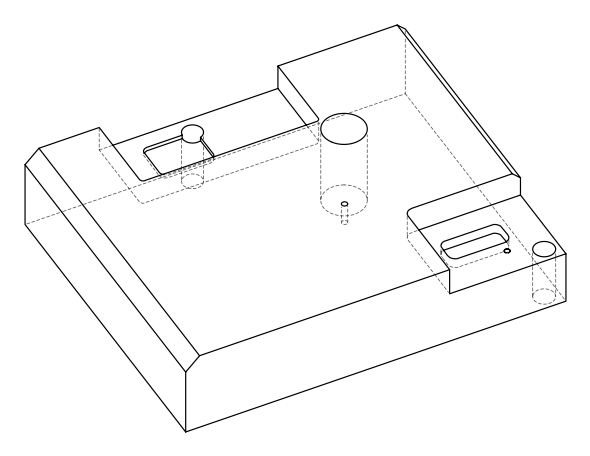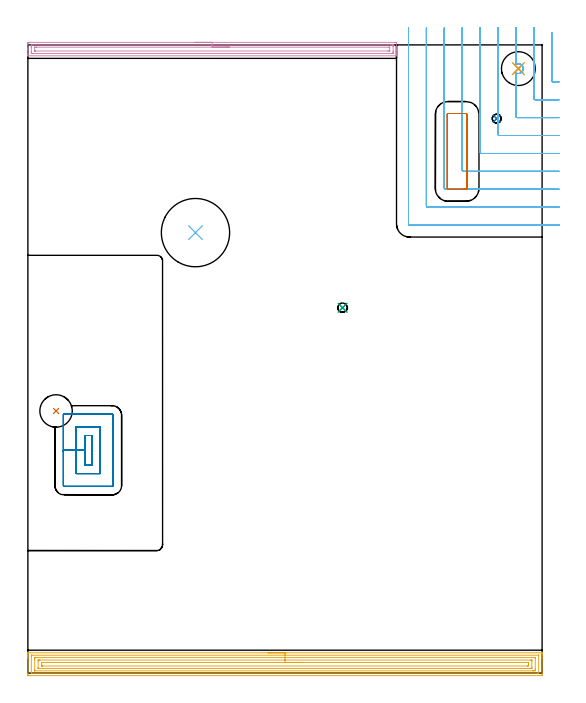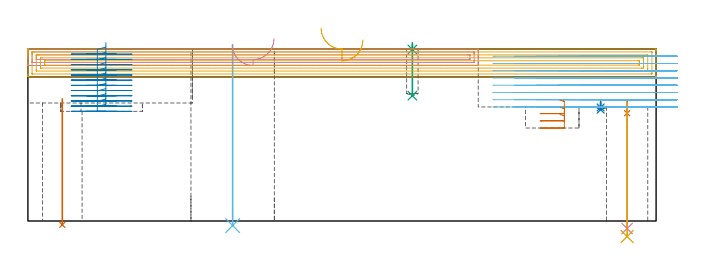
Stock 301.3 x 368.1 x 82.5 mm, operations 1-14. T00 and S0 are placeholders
(PLAN: 15 operations, 10 tool changes, 251.7 min)
(1 SPOT_DRILL | STEP1HOLE | NXT0321_9005460120000 | 0.05 min | 3318 mm3)
(2 SPOT_DRILL_1 | STEP1POCKET | NXT0321_9005460120000 | 0.03 min | 3004 mm3)
(3 SPOT_DRILL_2 | STEP1POCKET_1 | NXT0321_9005460120000 | 0.03 min | 0 mm3)
(4 DRILL_THROUGH_HOLE_INTO_CENTER | STEP1HOLE | NXT0301_087 | 0.25 min | 5588 mm3)
(5 DRILL_TO_ENLARGE_THROUGH_HOLE | STEP1HOLE | UGT0301_264 | 0.26 min | 16462 mm3)
(6 INDEXABLE_INSERT_DRILL_THROUGH_HOLE_FROM_SOLID | STEP1HOLE_1 | NXT0302_035 | 0.35 min | 103629 mm3)
(7 INDEXABLE_INSERT_DRILL_THROUGH_HOLE_FROM_SOLID_1 | STEP1HOLE_2 | NXT0302_009 | 0.25 min | 23360 mm3)
(8 DRILL_BLIND_HOLE_INTO_CENTER | STEP1POCKET | NXT0301_023 | 0.02 min | 20 mm3)
(9 DRILL_BLIND_HOLE_INTO_CENTER_1 | STEP1POCKET_1 | NXT0301_026 | 0.1 min | 510 mm3)
(10 AREA_MILL | FG_CHAMFER_SURFACE | UGT0205_001 | 5.4 min | 6896 mm3)
(11 AREA_MILL_1 | FG_CHAMFER_SURFACE_1 | UGT0205_001 | 12.33 min | 27053 mm3)
(12 MILL_CORNER_NOTCH_RECTANGULAR | CORNER_NOTCH_RECTANGULAR | UGT0201_132 | Follow Part, ap 3.5, ae 75% | 19.15 min | 254960 mm3)
(13 MILL_RECTANGULAR_POCKET | POCKET_RECTANGULAR_STRAIGHT | UGT0201_132 | Follow Part, ap 3.5, ae 75% | 0.98 min | 14598 mm3)
(14 MILL_RECTANGULAR_POCKET_1 | POCKET_RECTANGULAR_STRAIGHT_1 | NXT0201_013 | Follow Part, ap 2.5, ae 75% | 7.79 min | 57347 mm3)
(15 MILL_SLOT | SLOT_PARTIAL_RECTANGULAR | NXT0201_008 | Follow Part, ap 1.5, ae 75% | 204.69 min | 296427 mm3)
(TOOL NXT0321_9005460120000 | NC Spot Drill, 142deg, 12mm, Carbide, Uncoated | D12 PA142 FL30 Z2)
(TOOL NXT0301_087 | Carbide Drill 11.6mm [860.1-1160-058A1-MM 2214] | D11.6 PA140 FL72 Z2)
(TOOL UGT0301_264 | Twist Drill 19.8 mm | D19.8 PA118 FL140 Z2)
(TOOL NXT0302_035 | Index. Insert Drill 40mm [880-D4000L40-05] | D40 PA176 FL200 Z2)
(TOOL NXT0302_009 | Index. Insert Drill 19mm [880-D1900L25-05] | D19 PA176 FL95 Z2)
(TOOL NXT0301_023 | Carbide Drill 5.2mm [860.1-0520-016A1-MM 2214] | D5.2 PA140 FL28 Z2)
(TOOL NXT0301_026 | Carbide Drill 5.5mm [860.1-0550-017A1-MM 2214] | D5.5 PA140 FL28 Z2)
(TOOL UGT0205_001 | Chamfer Mill 20 x 3 x 45 deg. | D20 FL50 Z2)
(TOOL UGT0201_132 | Carbide End Mill 14.0 | D14 FL30 Z4)
(TOOL NXT0201_013 | ENDMILL 10mm | D10 FL30 Z4)
(TOOL NXT0201_008 | ENDMILL 6mm [2P460-0600-NA 1630] | D6 FL26 Z6)
(OP 1 SPOT_DRILL)
G17 G21 G94 G90
T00 M6
G54
G17 G0 G90 X287.4 Y354.2 S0 M3
G43 Z92.5 H0
G94 G81 G98 Z51.7 F250. R57.7
G80
M5
M2
(OP 2 SPOT_DRILL_1)
G17 G21 G94 G90
T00 M6
G54
G17 G0 G90 X274.7 Y324.9 S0 M3
G43 Z92.5 H0
G94 G81 G98 Z54.476 F250. R57.7
G80
M5
M2
(OP 3 SPOT_DRILL_2)
G17 G21 G94 G90
T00 M6
G54
G17 G0 G90 X184.4 Y214.1 S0 M3
G43 Z92.5 H0
G94 G81 G98 Z82.263 F250. R85.5
G80
M5
M2
(OP 4 DRILL_THROUGH_HOLE_INTO_CENTER)
G17 G21 G94 G90
T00 M6
G54
G17 G0 G90 X287.4 Y354.2 S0 M3
G43 Z92.5 H1
G94 G73 G98 Z-3.611 F250. Q9.719 R56.7
G80
M5
M2
(OP 5 DRILL_TO_ENLARGE_THROUGH_HOLE)
G17 G21 G94 G90
T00 M6
G54
G17 G0 G90 X287.4 Y354.2 S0 M3
G43 Z92.5 H0
G94 G73 G98 Z-7.449 F250. Q15.537 R56.7
G80
M5
M2
(OP 6 INDEXABLE_INSERT_DRILL_THROUGH_HOLE_FROM_SOLID)
G17 G21 G94 G90
T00 M6
G54
G17 G0 G90 X98.2 Y258.1 S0 M3
G43 Z92.5 H1
G94 G81 G98 Z-2.198 F250. R84.5
G80
M5
M2
(OP 7 INDEXABLE_INSERT_DRILL_THROUGH_HOLE_FROM_SOLID_1)
G17 G21 G94 G90
T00 M6
G54
G17 G0 G90 X16.5 Y153.6 S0 M3
G43 Z92.5 H1
G94 G81 G98 Z-1.832 F250. R58.6
G80
M5
M2
(OP 8 DRILL_BLIND_HOLE_INTO_CENTER)
G17 G21 G94 G90
T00 M6
G54
G17 G0 G90 X274.7 Y324.9 S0 M3
G43 Z92.5 H1
G94 G81 G98 Z53.4 F250. R56.7
G80
M5
M2
(OP 9 DRILL_BLIND_HOLE_INTO_CENTER_1)
G17 G21 G94 G90
T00 M6
G54
G17 G0 G90 X184.4 Y214.1 S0 M3
G43 Z92.5 H1
G94 G81 G98 Z60.1 F250. R84.5
G80
M5
M2
(OP 10 AREA_MILL)
G17 G21 G94 G90
T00 M6
G54
G17 G0 G90 X98. Y369.6 S1061 M3
G43 Z92.5 H0
Z84.6
G94 G1 X98.038 Z83.728 F250.
X98.152 Z82.864
X98.341 Z82.012
X98.603 Z81.18
X98.937 Z80.374
X99.34 Z79.6
X99.808 Z78.864
X100.34 Z78.172
X100.929 Z77.529
X101.572 Z76.94
X102.264 Z76.408
X103. Z75.94
X103.774 Z75.537
X104.58 Z75.203
X105.412 Z74.941
X106.264 Z74.752
X107.128 Z74.638
X108. Z74.6
X214.974
X215.41 Y369.599 Z74.601
X215.841 Y369.595 Z74.603
X215.99 Y369.591 Z74.606
X216. Y369.17 Z75.027
Y365.65 Z78.544
Y365.055 Z79.142
Y364.77 Z79.427
Y363.01 Z81.185
Y362.44 Z81.759
Y362.13 Z82.069
X215.999 Y361.978 Z82.221
X215.99 Y361.706 Z82.493
X215.855 Y361.7 Z82.5
X0.145
X0.01 Y361.706 Z82.493
X0. Y361.979 Z82.22
Y362.44 Z81.759
Y363.01 Z81.185
Y365.055 Z79.142
Y365.647 Z78.547
Y366.233 Z77.963
Y368.873 Z75.324
X0.003 Y369.17 Z75.027
X0.01 Y369.591 Z74.606
X0.159 Y369.595 Z74.603
X0.59 Y369.6 Z74.6
X108.
Y368.186 Z76.014
X212.841
X213.627 Y368.185 Z76.015
X213.734 Y368.184 Z76.016
X213.973 Y368.179 Z76.021
X213.99 Y368.102 Z76.098
X213.996 Y367.925 Z76.275
X213.999 Y367.41 Z76.79
X214. Y367.042 Z77.158
Y364.402 Z79.798
X213.999 Y363.89 Z80.31
X213.998 Y363.524 Z80.676
X213.99 Y363.154 Z81.046
X213.986 Y363.12 Z81.08
X213.97 Y363.119 Z81.081
X213.922 Y363.116 Z81.084
X213.823 Y363.115 Z81.085
X213.627 Y363.114 Z81.086
X3.159
X2.373 Y363.115 Z81.085
X2.266 Y363.116 Z81.084
X2.027 Y363.121 Z81.079
X2.01 Y363.199 Z81.001
X2.004 Y363.375 Z80.825
X2.001 Y363.89 Z80.31
X2. Y364.258 Z79.942
Y366.898 Z77.302
Y367.41 Z76.79
X2.002 Y367.776 Z76.424
X2.01 Y368.146 Z76.054
X2.014 Y368.18 Z76.02
X2.03 Y368.182 Z76.019
X2.078 Y368.184 Z76.016
X2.176 Y368.185 Z76.015
X2.373 Y368.186 Z76.014
X108.
Y366.772 Z77.428
X211.6 Y366.771 Z77.429
X211.844 Y366.77 Z77.43
X211.925 Y366.768 Z77.432
X211.982 Y366.765 Z77.435
X211.99 Y366.683 Z77.517
X211.996 Y366.53 Z77.67
X211.999 Y366.377 Z77.823
Y364.77 Z79.43
X211.998 Y364.618 Z79.582
X211.993 Y364.566 Z79.634
X211.988 Y364.535 Z79.665
X211.966 Y364.534 Z79.666
X211.844 Y364.532 Z79.668
X211.197 Y364.529 Z79.671
X210.953
X4.4
X4.156 Y364.531 Z79.669
X4.075 Y364.532 Z79.668
X4.018 Y364.535 Z79.665
X4.01 Y364.617 Z79.583
X4.004 Y364.77 Z79.43
X4.001 Y364.923 Z79.277
Y366.53 Z77.67
X4.002 Y366.682 Z77.518
X4.007 Y366.734 Z77.466
X4.012 Y366.765 Z77.435
X4.034 Y366.766 Z77.434
X4.156 Y366.769 Z77.431
X4.803 Y366.771 Z77.429
X5.047 Y366.772 Z77.428
X108.
X108.872 Z77.467
X109.736 Z77.58
X110.588 Z77.769
X111.42 Z78.032
X112.226 Z78.365
X113. Z78.768
X113.736 Z79.237
X114.428 Z79.768
X115.071 Z80.357
X115.66 Z81.001
X116.192 Z81.693
X116.66 Z82.428
X117.063 Z83.202
X117.397 Z84.008
X117.659 Z84.84
X117.848 Z85.692
X117.962 Z86.557
X118. Z87.428
G0 Z92.5
M5
M2
(OP 11 AREA_MILL_1)
G17 G21 G94 G90
T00 M6
G54
G17 G0 G90 X140.65 Y11.9 S1061 M3
G43 Z92.5 H0
G94 G1 X140.688 Z91.628 F250.
X140.802 Z90.763
X140.991 Z89.912
X141.253 Z89.08
X141.587 Z88.274
X141.99 Z87.5
X142.458 Z86.764
X142.99 Z86.072
X143.579 Z85.429
X144.222 Z84.839
X144.914 Z84.308
X145.65 Z83.84
X146.424 Z83.437
X147.23 Z83.103
X148.062 Z82.841
X148.914 Z82.652
X149.778 Z82.538
X150.65 Z82.5
X301.132
X301.29 Y11.897 Z82.488
X301.293 Y11.878 Z82.469
X301.3 Y11.522 Z82.121
Y11.176 Z81.775
Y10.511 Z81.106
Y9.294 Z79.891
Y8.741 Z79.335
Y-0.996 Z69.601
X301.298 Y-1.275 Z69.322
X301.29 Y-1.492 Z69.106
X301.072 Y-1.499 Z69.099
X0.614 Y-1.5 Z69.1
X0.111 Y-1.495 Z69.103
X0.009 Y-1.492 Z69.106
X0.004 Y-0.996 Z69.601
X0. Y-0.388 Z70.21
Y8.741 Z79.335
Y9.294 Z79.891
Y9.626 Z80.222
Y10.179 Z80.775
Y10.511 Z81.106
Y11.176 Z81.775
Y11.522 Z82.122
X0.007 Y11.878 Z82.469
X0.01 Y11.897 Z82.488
X0.168 Y11.9 Z82.5
X150.65
Y10.486 Z81.086
X299.122 Y10.485 Z81.085
X299.22 Y10.484 Z81.084
X299.268 Y10.482 Z81.082
X299.286 Y10.479 Z81.079
X299.29 Y10.468 Z81.068
X299.295 Y10.358 Z80.958
X299.3 Y10.115 Z80.715
X299.299 Y0.378 Z70.978
X299.293 Y-0.019 Z70.581
X299.29 Y-0.069 Z70.531
X299.275 Y-0.079 Z70.521
X299.225 Y-0.082 Z70.518
X299.117 Y-0.084 Z70.516
X298.9 Y-0.086 Z70.514
X2.178 Y-0.085 Z70.515
X2.08 Y-0.084 Z70.516
X2.032 Y-0.082 Z70.518
X2.014 Y-0.079 Z70.521
X2.01 Y-0.068 Z70.532
X2.004 Y0.042 Z70.642
X2. Y0.285 Z70.885
X2.001 Y10.022 Z80.622
X2.007 Y10.419 Z81.019
X2.01 Y10.469 Z81.069
X2.025 Y10.479 Z81.079
X2.075 Y10.482 Z81.082
X2.183 Y10.484 Z81.084
X2.4 Y10.486 Z81.086
X150.65
Y9.071 Z79.671
X297.225
X297.265 Y9.07 Z79.67
X297.286 Y9.067 Z79.667
X297.29 Y9.065 Z79.665
X297.293 Y9.048 Z79.648
X297.298 Y8.925 Z79.525
X297.3 Y8.741 Z79.341
Y8.556 Z79.156
Y2.36 Z72.96
X297.295 Y1.659 Z72.259
X297.291 Y1.483 Z72.083
X297.271 Y1.335 Z71.935
X297.114 Y1.334 Z71.934
X296.553 Y1.33 Z71.93
X296.221 Y1.329 Z71.929
X295.661
X4.075
X4.035 Y1.33 Z71.93
X4.014 Y1.333 Z71.933
X4.01 Y1.335 Z71.935
X4.007 Y1.352 Z71.952
X4.002 Y1.475 Z72.075
X4. Y1.659 Z72.259
Y1.844 Z72.444
Y8.04 Z78.64
X4.005 Y8.741 Z79.341
X4.009 Y8.917 Z79.517
X4.029 Y9.064 Z79.664
X4.186 Y9.066 Z79.666
X4.747 Y9.07 Z79.67
X5.079 Y9.071 Z79.671
X5.639
X150.65
Y7.657 Z78.257
X294.635
X295.192 Y7.655 Z78.255
X295.251 Y7.653 Z78.253
X295.286 Y7.651 Z78.251
X295.29 Y7.61 Z78.21
X295.296 Y7.406 Z78.006
X295.3 Y6.998 Z77.598
Y3.457 Z74.057
Y3.43 Z74.03
X295.295 Y3.001 Z73.601
X295.29 Y2.787 Z73.387
X295.279 Y2.749 Z73.349
X295.226 Y2.747 Z73.347
X295.126 Y2.744 Z73.344
X294.434 Y2.743 Z73.343
X294.234
X6.665
X6.108 Y2.745 Z73.345
X6.049 Y2.747 Z73.347
X6.014 Y2.749 Z73.349
X6.01 Y2.79 Z73.39
X6.004 Y2.994 Z73.594
X6. Y3.402 Z74.002
Y6.97 Z77.57
X6.005 Y7.399 Z77.999
X6.01 Y7.613 Z78.213
X6.021 Y7.651 Z78.251
X6.074 Y7.653 Z78.253
X6.174 Y7.656 Z78.256
X6.866 Y7.657 Z78.257
X7.066
X150.65
Y6.243 Z76.843
X292.648 Y6.242 Z76.842
X292.807 Y6.241 Z76.841
X293.126 Y6.236 Z76.836
X293.29 Y6.228 Z76.828
X293.294 Y6.177 Z76.777
X293.296 Y6.085 Z76.685
X293.3 Y5.44 Z76.04
X293.299 Y5.2 Z75.8
X293.297 Y4.557 Z75.157
X293.29 Y4.315 Z74.915
X293.276 Y4.164 Z74.764
X292.967 Y4.159 Z74.759
X292.807 Y4.158 Z74.758
X8.652
X8.492 Y4.159 Z74.759
X8.174 Y4.164 Z74.764
X8.009 Y4.172 Z74.772
X8.006 Y4.223 Z74.823
X8.004 Y4.315 Z74.915
X8. Y4.961 Z75.561
X8.001 Y5.2 Z75.8
X8.003 Y5.843 Z76.443
X8.01 Y6.085 Z76.685
X8.024 Y6.236 Z76.836
X8.333 Y6.241 Z76.841
X8.493 Y6.242 Z76.842
X150.65 Y6.243 Z76.843
X151.522 Z76.881
X152.386 Z76.995
X153.238 Z77.184
X154.07 Z77.446
X154.876 Z77.78
X155.65 Z78.183
X156.386 Z78.652
X157.078 Z79.183
X157.721 Z79.772
X158.31 Z80.415
X158.842 Z81.107
X159.31 Z81.843
X159.713 Z82.617
X160.047 Z83.423
X160.309 Z84.255
X160.498 Z85.107
X160.612 Z85.971
X160.65 Z86.843
G0 Z92.5
M5
M2
(OP 12 MILL_CORNER_NOTCH_RECTANGULAR)
G17 G21 G94 G90
T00 M6
G54
G17 G0 G90 X307. Y375.163 S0 M3
G43 Z92.5 H0
Z79.025
G94 G1 Y372.163 F250.
Y347.194 F500.
G3 X307.694 Y346.5 R0.7
G1 X308.3
X311.3 F250.
G0 Z92.5
X296.5 Y378.1
Z79.025
G1 Y375.1
Y336.694 F500.
G3 X297.194 Y336. R0.7
G1 X308.3
X311.3 F250.
G0 Z92.5
X286. Y378.1
Z79.025
G1 Y375.1
Y356.732 F500.
G2 X287.614 Y357.087 R2.884
X287.829 Y357.063 R2.884
X290.263 Y353.774 R2.903
X289.322 Y352.04 R2.913
X286.97 Y351.337 R2.881
X286. Y351.666 R2.967
G1 Y336.694
Y326.195
G3 X286.695 Y325.5 R0.7
G1 X308.3
X311.3 F250.
G0 Z92.5
X275.5 Y378.1
Z79.025
G1 Y375.1
Y315.695 F500.
G3 X276.195 Y315. R0.7
G1 X308.3
X311.3 F250.
G0 Z92.5
X265. Y378.1
Z79.025
G1 Y375.1
Y305.195 F500.
G3 X265.695 Y304.5 R0.7
G1 X308.3
X311.3 F250.
G0 Z92.5
X254.5 Y378.1
Z79.025
G1 Y375.1
Y294.696 F500.
G3 X255.196 Y294. R0.7
G1 X308.3
X311.3 F250.
G0 Z92.5
X244. Y378.1
Z79.025
G1 Y375.1
Y284.196 F500.
G3 X244.696 Y283.5 R0.7
G1 X308.3
X311.3 F250.
G0 Z92.5
X233.5 Y378.1
Z79.025
G1 Y375.1
Y273.696 F500.
G3 X234.196 Y273. R0.7
G1 X308.3
X311.3 F250.
G0 Z92.5
X223. Y378.1
Z79.025
G1 Y375.1
Y263.196 F500.
G3 X223.696 Y262.5 R0.7
G1 X308.3
X311.3 F250.
G0 Z92.5
X307. Y375.163
Z75.55
G1 Y372.163
Y347.194 F500.
G3 X307.694 Y346.5 R0.7
G1 X308.3
X311.3 F250.
G0 Z92.5
X296.5 Y378.1
Z75.55
G1 Y375.1
Y336.694 F500.
G3 X297.194 Y336. R0.7
G1 X308.3
X311.3 F250.
G0 Z92.5
X286. Y378.1
Z75.55
G1 Y375.1
Y356.732 F500.
G2 X287.613 Y357.087 R2.884
X287.829 Y357.063 R2.884
X289.573 Y356.108 R2.913
X290.263 Y353.774 R2.903
X289.322 Y352.04 R2.913
X286.97 Y351.337 R2.881
X286. Y351.666 R2.967
G1 Y336.694
Y326.195
G3 X286.695 Y325.5 R0.7
G1 X308.3
X311.3 F250.
G0 Z92.5
X275.5 Y378.1
Z75.55
G1 Y375.1
Y315.695 F500.
G3 X276.195 Y315. R0.7
G1 X308.3
X311.3 F250.
G0 Z92.5
X265. Y378.1
Z75.55
G1 Y375.1
Y305.195 F500.
G3 X265.695 Y304.5 R0.7
G1 X308.3
X311.3 F250.
G0 Z92.5
X254.5 Y378.1
Z75.55
G1 Y375.1
Y294.696 F500.
G3 X255.196 Y294. R0.7
G1 X308.3
X311.3 F250.
G0 Z92.5
X244. Y378.1
Z75.55
G1 Y375.1
Y284.196 F500.
G3 X244.696 Y283.5 R0.7
G1 X308.3
X311.3 F250.
G0 Z92.5
X233.5 Y378.1
Z75.55
G1 Y375.1
Y273.696 F500.
G3 X234.196 Y273. R0.7
G1 X308.3
X311.3 F250.
G0 Z92.5
X223. Y378.1
Z75.55
G1 Y375.1
Y263.196 F500.
G3 X223.696 Y262.5 R0.7
G1 X308.3
X311.3 F250.
G0 Z92.5
X307. Y375.163
Z72.075
G1 Y372.163
Y347.194 F500.
G3 X307.694 Y346.5 R0.7
G1 X308.3
X311.3 F250.
G0 Z92.5
X296.5 Y378.1
Z72.075
G1 Y375.1
Y336.694 F500.
G3 X297.194 Y336. R0.7
G1 X308.3
X311.3 F250.
G0 Z92.5
X286. Y378.1
Z72.075
G1 Y375.1
Y356.732 F500.
G2 X287.829 Y357.063 R2.884
X289.525 Y356.161 R2.913
X290.263 Y353.774 R2.903
X289.322 Y352.04 R2.913
X286.97 Y351.337 R2.881
X286. Y351.666 R2.948
G1 Y336.694
Y326.195
G3 X286.695 Y325.5 R0.7
G1 X308.3
X311.3 F250.
G0 Z92.5
X275.5 Y378.1
Z72.075
G1 Y375.1
Y315.695 F500.
G3 X276.195 Y315. R0.7
G1 X308.3
X311.3 F250.
G0 Z92.5
X265. Y378.1
Z72.075
G1 Y375.1
Y305.195 F500.
G3 X265.695 Y304.5 R0.7
G1 X308.3
X311.3 F250.
G0 Z92.5
X254.5 Y378.1
Z72.075
G1 Y375.1
Y294.696 F500.
G3 X255.196 Y294. R0.7
G1 X308.3
X311.3 F250.
G0 Z92.5
X244. Y378.1
Z72.075
G1 Y375.1
Y284.196 F500.
G3 X244.696 Y283.5 R0.7
G1 X308.3
X311.3 F250.
G0 Z92.5
X233.5 Y378.1
Z72.075
G1 Y375.1
Y273.696 F500.
G3 X234.196 Y273. R0.7
G1 X308.3
X311.3 F250.
G0 Z92.5
X223. Y378.1
Z72.075
G1 Y375.1
Y263.196 F500.
G3 X223.696 Y262.5 R0.7
G1 X308.3
X311.3 F250.
G0 Z92.5
X307. Y375.163
Z68.6
G1 Y372.163
Y347.194 F500.
G3 X307.694 Y346.5 R0.7
G1 X308.3
X311.3 F250.
G0 Z92.5
X296.5 Y378.1
Z68.6
G1 Y375.1
Y336.694 F500.
G3 X297.194 Y336. R0.7
G1 X308.3
X311.3 F250.
G0 Z92.5
X286. Y378.1
Z68.6
G1 Y375.1
Y356.732 F500.
G2 X287.616 Y357.087 R2.884
X287.829 Y357.063 R2.884
X290.263 Y353.774 R2.903
X289.322 Y352.04 R2.913
X286.97 Y351.337 R2.881
X286. Y351.666 R2.959
G1 Y336.694
Y326.195
G3 X286.695 Y325.5 R0.7
G1 X308.3
X311.3 F250.
G0 Z92.5
X275.5 Y378.1
Z68.6
G1 Y375.1
Y315.695 F500.
G3 X276.195 Y315. R0.7
G1 X308.3
X311.3 F250.
G0 Z92.5
X265. Y378.1
Z68.6
G1 Y375.1
Y305.195 F500.
G3 X265.695 Y304.5 R0.7
G1 X308.3
X311.3 F250.
G0 Z92.5
X254.5 Y378.1
Z68.6
G1 Y375.1
Y294.696 F500.
G3 X255.196 Y294. R0.7
G1 X308.3
X311.3 F250.
G0 Z92.5
X244. Y378.1
Z68.6
G1 Y375.1
Y284.196 F500.
G3 X244.696 Y283.5 R0.7
G1 X308.3
X311.3 F250.
G0 Z92.5
X233.5 Y378.1
Z68.6
G1 Y375.1
Y273.696 F500.
G3 X234.196 Y273. R0.7
G1 X308.3
X311.3 F250.
G0 Z92.5
X223. Y378.1
Z68.6
G1 Y375.1
Y263.196 F500.
G3 X223.696 Y262.5 R0.7
G1 X308.3
X311.3 F250.
G0 Z92.5
X307. Y375.163
Z65.125
G1 Y372.163
Y347.194 F500.
G3 X307.694 Y346.5 R0.7
G1 X308.3
X311.3 F250.
G0 Z92.5
X296.5 Y378.1
Z65.125
G1 Y375.1
Y336.694 F500.
G3 X297.194 Y336. R0.7
G1 X308.3
X311.3 F250.
G0 Z92.5
X286. Y378.1
Z65.125
G1 Y375.1
Y356.732 F500.
G2 X287.616 Y357.087 R2.884
X287.829 Y357.063 R2.884
X288.776 Y356.744 R2.903
X289.431 Y356.252 R2.85
X289.99 Y355.488 R2.872
X290.263 Y353.774 R2.903
X289.322 Y352.04 R2.913
X286.97 Y351.337 R2.881
X286. Y351.666 R2.959
G1 Y336.694
Y326.195
G3 X286.695 Y325.5 R0.7
G1 X308.3
X311.3 F250.
G0 Z92.5
X275.5 Y378.1
Z65.125
G1 Y375.1
Y315.695 F500.
G3 X276.195 Y315. R0.7
G1 X308.3
X311.3 F250.
G0 Z92.5
X265. Y378.1
Z65.125
G1 Y375.1
Y305.195 F500.
G3 X265.695 Y304.5 R0.7
G1 X308.3
X311.3 F250.
G0 Z92.5
X254.5 Y378.1
Z65.125
G1 Y375.1
Y294.696 F500.
G3 X255.196 Y294. R0.7
G1 X308.3
X311.3 F250.
G0 Z92.5
X244. Y378.1
Z65.125
G1 Y375.1
Y284.196 F500.
G3 X244.696 Y283.5 R0.7
G1 X308.3
X311.3 F250.
G0 Z92.5
X233.5 Y378.1
Z65.125
G1 Y375.1
Y273.696 F500.
G3 X234.196 Y273. R0.7
G1 X308.3
X311.3 F250.
G0 Z92.5
X223. Y378.1
Z65.125
G1 Y375.1
Y263.196 F500.
G3 X223.696 Y262.5 R0.7
G1 X308.3
X311.3 F250.
G0 Z92.5
X307. Y375.163
Z61.65
G1 Y372.163
Y347.194 F500.
G3 X307.694 Y346.5 R0.7
G1 X308.3
X311.3 F250.
G0 Z92.5
X296.5 Y378.1
Z61.65
G1 Y375.1
Y336.694 F500.
G3 X297.194 Y336. R0.7
G1 X308.3
X311.3 F250.
G0 Z92.5
X286. Y378.1
Z61.65
G1 Y375.1
Y356.732 F500.
G2 X287.829 Y357.063 R2.884
X288.885 Y356.682 R2.91
X289.431 Y356.252 R2.85
X290.288 Y353.991 R2.872
X290.263 Y353.774 R2.883
X289.322 Y352.04 R2.913
X286.97 Y351.337 R2.881
X286. Y351.666 R2.948
G1 Y336.694
Y326.195
G3 X286.695 Y325.5 R0.7
G1 X308.3
X311.3 F250.
G0 Z92.5
X275.5 Y378.1
Z61.65
G1 Y375.1
Y315.695 F500.
G3 X276.195 Y315. R0.7
G1 X308.3
X311.3 F250.
G0 Z92.5
X265. Y378.1
Z61.65
G1 Y375.1
Y305.195 F500.
G3 X265.695 Y304.5 R0.7
G1 X308.3
X311.3 F250.
G0 Z92.5
X254.5 Y378.1
Z61.65
G1 Y375.1
Y294.696 F500.
G3 X255.196 Y294. R0.7
G1 X308.3
X311.3 F250.
G0 Z92.5
X244. Y378.1
Z61.65
G1 Y375.1
Y284.196 F500.
G3 X244.696 Y283.5 R0.7
G1 X308.3
X311.3 F250.
G0 Z92.5
X233.5 Y378.1
Z61.65
G1 Y375.1
Y273.696 F500.
G3 X234.196 Y273. R0.7
G1 X308.3
X311.3 F250.
G0 Z92.5
X223. Y378.1
Z61.65
G1 Y375.1
Y263.196 F500.
G3 X223.696 Y262.5 R0.7
G1 X308.3
X311.3 F250.
G0 Z92.5
X307. Y375.163
Z58.175
G1 Y372.163
Y347.194 F500.
G3 X307.694 Y346.5 R0.7
G1 X308.3
X311.3 F250.
G0 Z92.5
X296.5 Y378.1
Z58.175
G1 Y375.1
Y336.694 F500.
G3 X297.194 Y336. R0.7
G1 X308.3
X311.3 F250.
G0 Z92.5
X286. Y378.1
Z58.175
G1 Y375.1
Y356.731 F500.
G2 X287.825 Y357.064 R2.901
G1 X287.995 Y357.033
G2 X289.539 Y356.146 R2.91
X290.263 Y353.774 R2.902
X289.56 Y352.279 R2.913
X289.324 Y352.042 R2.908
X287.186 Y351.313 R2.88
X286.97 Y351.337 R2.881
X286. Y351.666 R2.952
G1 Y336.694
Y326.195
G3 X286.695 Y325.5 R0.7
G1 X308.3
X311.3 F250.
G0 Z92.5
X275.5 Y378.1
Z58.175
G1 Y375.1
Y315.695 F500.
G3 X276.195 Y315. R0.7
G1 X308.3
X311.3 F250.
G0 Z92.5
X265. Y378.1
Z58.175
G1 Y375.1
Y305.195 F500.
G3 X265.695 Y304.5 R0.7
G1 X308.3
X311.3 F250.
G0 Z92.5
X254.5 Y378.1
Z58.175
G1 Y375.1
Y294.696 F500.
G3 X255.196 Y294. R0.7
G1 X308.3
X311.3 F250.
G0 Z92.5
X244. Y378.1
Z58.175
G1 Y375.1
Y284.196 F500.
G3 X244.696 Y283.5 R0.7
G1 X308.3
X311.3 F250.
G0 Z92.5
X233.5 Y378.1
Z58.175
G1 Y375.1
Y273.696 F500.
G3 X234.196 Y273. R0.7
G1 X308.3
X311.3 F250.
G0 Z92.5
X223. Y378.1
Z58.175
G1 Y375.1
Y263.196 F500.
G3 X223.696 Y262.5 R0.7
G1 X308.3
X311.3 F250.
G0 Z92.5
X307. Y375.163
Z54.7
G1 Y372.163
Y347.194 F500.
G3 X307.694 Y346.5 R0.7
G1 X308.3
X311.3 F250.
G0 Z92.5
X296.5 Y378.1
Z54.7
G1 Y375.1
Y336.694 F500.
G3 X297.194 Y336. R0.7
G1 X308.3
X311.3 F250.
G0 Z92.5
X286. Y378.1
Z54.7
G1 Y375.1
Y356.731 F500.
G2 X287.825 Y357.064 R2.901
X289.322 Y356.361 R2.902
X290.263 Y353.774 R2.903
X289.56 Y352.279 R2.913
X289.324 Y352.042 R2.908
X287.186 Y351.313 R2.88
X286.97 Y351.337 R2.881
X286. Y351.666 R2.971
G1 Y336.694
Y326.195
G3 X286.695 Y325.5 R0.7
G1 X308.3
X311.3 F250.
G0 Z92.5
X275.5 Y378.1
Z54.7
G1 Y375.1
Y315.695 F500.
G3 X276.195 Y315. R0.7
G1 X308.3
X311.3 F250.
G0 Z92.5
X265. Y378.1
Z54.7
G1 Y375.1
Y305.195 F500.
G3 X265.695 Y304.5 R0.7
G1 X308.3
X311.3 F250.
G0 Z92.5
X254.5 Y378.1
Z54.7
G1 Y375.1
Y294.696 F500.
G3 X255.196 Y294. R0.7
G1 X308.3
X311.3 F250.
G0 Z92.5
X244. Y378.1
Z54.7
G1 Y375.1
Y284.196 F500.
G3 X244.696 Y283.5 R0.7
G1 X308.3
X311.3 F250.
G0 Z92.5
X233.5 Y378.1
Z54.7
G1 Y375.1
Y273.696 F500.
G3 X234.196 Y273. R0.7
G1 X308.3
X311.3 F250.
G0 Z92.5
X223. Y378.1
Z54.7
G1 Y375.1
Y263.196 F500.
G3 X223.696 Y262.5 R0.7
G1 X308.3
X311.3 F250.
G0 Z92.5
M5
M2
(OP 13 MILL_RECTANGULAR_POCKET)
G17 G21 G94 G90
T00 M6
G54
G17 G0 G90 X255.192 Y283.5 S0 M3
G43 Z92.5 H0
Z57.936
G94 G1 X256.7 Z57.532 F250.
X256.778 Z57.511
X256.967 Y283.557 Z57.458
X257.128 Y283.672 Z57.405
X257.243 Y283.833 Z57.352
X257.3 Y284.022 Z57.299
Y284.1 Z57.279
Y305.7 Z51.491
Y327.3 F500.
G3 X256.7 Y327.9 R0.6
G1 X246.3
G3 X245.7 Y327.3 R0.6
G1 Y284.1
G3 X246.3 Y283.5 R0.6
G1 X256.7
G3 X257.3 Y284.1 R0.6
G1 Y305.7
Y306.7
G0 X255.192 Y283.5 Z54.491
G1 X256.7 Z54.087 F250.
X256.778 Z54.066
X256.967 Y283.557 Z54.013
X257.128 Y283.672 Z53.96
X257.243 Y283.833 Z53.907
X257.3 Y284.022 Z53.854
Y284.1 Z53.833
Y305.7 Z48.045
Y327.3 F500.
G3 X256.7 Y327.9 R0.6
G1 X246.3
G3 X245.7 Y327.3 R0.6
G1 Y284.1
G3 X246.3 Y283.5 R0.6
G1 X256.7
G3 X257.3 Y284.1 R0.6
G1 Y305.7
Y306.7
G0 X255.192 Y283.5 Z51.045
G1 X256.7 Z50.641 F250.
X256.778 Z50.62
X256.967 Y283.557 Z50.567
X257.128 Y283.672 Z50.514
X257.243 Y283.833 Z50.461
X257.3 Y284.022 Z50.409
Y284.1 Z50.388
Y305.7 Z44.6
Y327.3 F500.
G3 X256.7 Y327.9 R0.6
G1 X246.3
G3 X245.7 Y327.3 R0.6
G1 Y284.1
G3 X246.3 Y283.5 R0.6
G1 X256.7
G3 X257.3 Y284.1 R0.6
G1 Y305.7
Y306.7
G0 Z92.5
M5
M2
(OP 14 MILL_RECTANGULAR_POCKET_1)
G17 G21 G94 G90
T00 M6
G54
G17 G0 G90 X37.4 Y131.455 S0 M3
G43 Z92.5 H0
Z85.5
G94 G1 Y139.2 Z83.425 F250.
X33.3 Z82.326
Y130.55 Z80.008
Y121.9 F500.
X37.4
Y139.2
X33.3
Y130.55
X28.3
Y116.9
X42.4
Y144.2
X28.3
Y130.55
X20.8
Y109.9
G3 X21.3 Y109.4 R0.5
G1 X49.4
G3 X49.9 Y109.9 R0.5
G1 Y151.2
G3 X49.4 Y151.7 R0.5
G1 X20.8
Y130.55
Y129.55
G0 X37.4 Y131.455 Z83.008
G1 Y139.2 Z80.933 F250.
X33.3 Z79.834
Y130.55 Z77.517
Y121.9 F500.
X37.4
Y139.2
X33.3
Y130.55
X28.3
Y116.9
X42.4
Y144.2
X28.3
Y130.55
X20.8
Y109.9
G3 X21.3 Y109.4 R0.5
G1 X49.4
G3 X49.9 Y109.9 R0.5
G1 Y151.2
G3 X49.4 Y151.7 R0.5
G1 X20.8
Y130.55
Y129.55
G0 X37.4 Y131.455 Z80.517
G1 Y139.2 Z78.441 F250.
X33.3 Z77.343
Y130.55 Z75.025
Y121.9 F500.
X37.4
Y139.2
X33.3
Y130.55
X28.3
Y116.9
X42.4
Y144.2
X28.3
Y130.55
X20.8
Y109.9
G3 X21.3 Y109.4 R0.5
G1 X49.4
G3 X49.9 Y109.9 R0.5
G1 Y151.2
G3 X49.4 Y151.7 R0.5
G1 X20.8
Y130.55
Y129.55
G0 X37.4 Y131.455 Z78.025
G1 Y139.2 Z75.95 F250.
X33.3 Z74.851
Y130.55 Z72.533
Y121.9 F500.
X37.4
Y139.2
X33.3
Y130.55
X28.3
Y116.9
X42.4
Y144.2
X28.3
Y130.55
X20.8
Y109.9
G3 X21.3 Y109.4 R0.5
G1 X49.4
G3 X49.9 Y109.9 R0.5
G1 Y151.2
G3 X49.4 Y151.7 R0.5
G1 X20.8
Y130.55
Y129.55
G0 X37.4 Y131.455 Z75.533
G1 Y139.2 Z73.458 F250.
X33.3 Z72.359
Y130.55 Z70.042
Y121.9 F500.
X37.4
Y139.2
X33.3
Y130.55
X28.3
Y116.9
X42.4
Y144.2
X28.3
Y130.55
X20.8
Y109.9
G3 X21.3 Y109.4 R0.5
G1 X49.4
G3 X49.9 Y109.9 R0.5
G1 Y151.2
G3 X49.4 Y151.7 R0.5
G1 X20.8
Y130.55
Y129.55
G0 X37.4 Y131.455 Z73.042
G1 Y139.2 Z70.966 F250.
X33.3 Z69.868
Y130.55 Z67.55
Y121.9 F500.
X37.4
Y139.2
X33.3
Y130.55
X28.3
Y116.9
X42.4
Y144.2
X28.3
Y130.55
X20.8
Y109.9
G3 X21.3 Y109.4 R0.5
G1 X49.4
G3 X49.9 Y109.9 R0.5
G1 Y151.2
G3 X49.4 Y151.7 R0.5
G1 X20.8
Y130.55
Y129.55
G0 X37.4 Y131.455 Z70.55
G1 Y139.2 Z68.475 F250.
X33.3 Z67.376
Y130.55 Z65.058
Y121.9 F500.
X37.4
Y139.2
X33.3
Y130.55
X28.3
Y116.9
X42.4
Y144.2
X28.3
Y130.55
X20.8
Y109.9
G3 X21.3 Y109.4 R0.5
G1 X49.4
G3 X49.9 Y109.9 R0.5
G1 Y151.2
G3 X49.4 Y151.7 R0.5
G1 X20.8
Y130.55
Y129.55
G0 X37.4 Y131.455 Z68.058
G1 Y139.2 Z65.983 F250.
X33.3 Z64.884
Y130.55 Z62.567
Y121.9 F500.
X37.4
Y139.2
X33.3
Y130.55
X28.3
Y116.9
X42.4
Y144.2
X28.3
Y130.55
X20.8
Y109.9
G3 X21.3 Y109.4 R0.5
G1 X49.4
G3 X49.9 Y109.9 R0.5
G1 Y151.2
G3 X49.4 Y151.7 R0.5
G1 X20.8
Y130.55
Y129.55
G0 X37.4 Y131.455 Z65.567
G1 Y139.2 Z63.491 F250.
X33.3 Z62.393
Y130.55 Z60.075
Y121.9 F500.
X37.4
Y139.2
X33.3
Y130.55
X28.3
Y116.9
X42.4
Y144.2
X28.3
Y130.55
X20.8
Y109.9
G3 X21.3 Y109.4 R0.5
G1 X49.4
G3 X49.9 Y109.9 R0.5
G1 Y151.2
G3 X49.4 Y151.7 R0.5
G1 X20.8
Y130.55
Y129.55
G0 X37.4 Y131.455 Z63.075
G1 Y139.2 Z61. F250.
X33.3 Z59.901
Y130.55 Z57.583
Y121.9 F500.
X37.4
Y139.2
X33.3
Y130.55
X28.3
Y116.9
X42.4
Y144.2
X28.3
Y130.55
X20.8
Y109.9
G3 X21.3 Y109.4 R0.5
G1 X49.4
G3 X49.9 Y109.9 R0.5
G1 Y151.2
G3 X49.4 Y151.7 R0.5
G1 X20.8
Y130.55
Y129.55
G0 X37.4 Y131.455 Z60.583
G1 Y139.2 Z58.508 F250.
X33.3 Z57.409
Y130.55 Z55.092
Y121.9 F500.
X37.4
Y139.2
X33.3
Y130.55
X28.3
Y116.9
X42.4
Y144.2
X28.3
Y130.55
X20.8
Y109.9
G3 X21.3 Y109.4 R0.5
G1 X49.4
G3 X49.9 Y109.9 R0.5
G1 Y151.2
G3 X49.4 Y151.7 R0.5
G1 X20.8
Y130.55
Y129.55
G0 X37.4 Y131.455 Z58.092
G1 Y139.2 Z56.016 F250.
X33.3 Z54.918
Y130.55 Z52.6
Y121.9 F500.
X37.4
Y139.2
X33.3
Y130.55
X28.3
Y116.9
X42.4
Y144.2
X28.3
Y130.55
X20.8
Y109.9
G3 X21.3 Y109.4 R0.5
G1 X49.4
G3 X49.9 Y109.9 R0.5
G1 Y151.2
G3 X49.4 Y151.7 R0.5
G1 X20.8
Y130.55
Y129.55
G0 Z92.5
M5
M2
